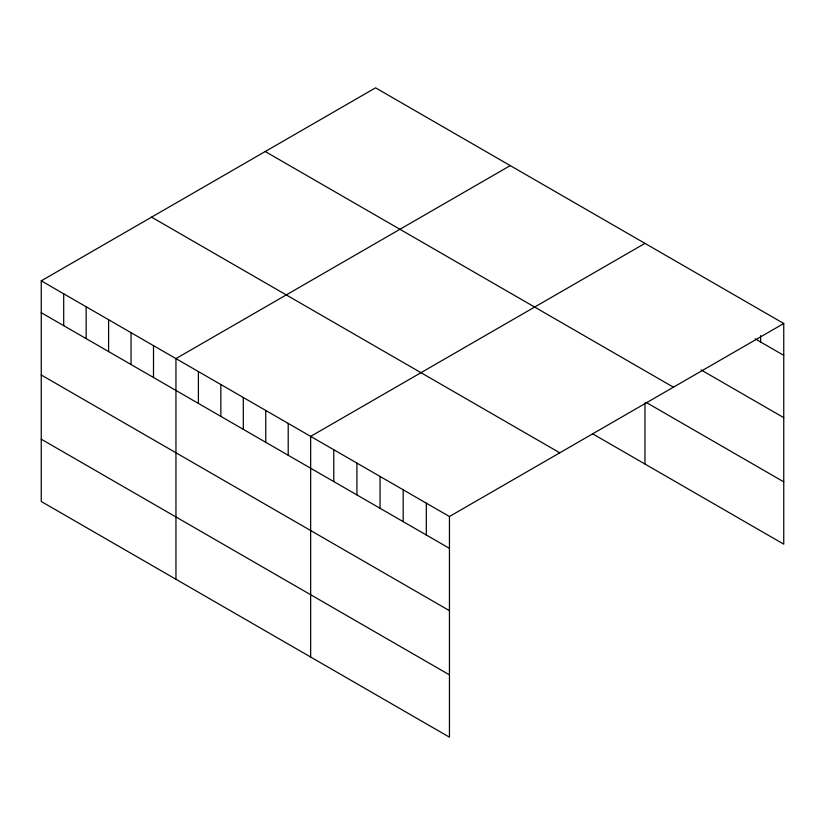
<?xml version="1.0" encoding="UTF-8"?>
<svg xmlns="http://www.w3.org/2000/svg" width="825" height="825" viewBox="0 0 825 825"><rect width="100%" height="100%" fill="white"/><g stroke="black" fill="none" stroke-linecap="round" stroke-linejoin="round"><path stroke-width="1.24" d="M41.25 280.84L449.45 516.512L449.45 737.168L41.25 501.497L41.25 280.84L375.55 87.832L783.75 323.503L783.75 544.16L592.577 433.785M510.262 165.598L175.952 358.607L175.952 579.274M644.964 243.375L310.654 436.384L310.654 657.04M449.45 516.512L783.75 323.503M755.112 338.817L783.75 355.348M701.137 369.961L783.75 417.656M265.238 151.522L673.427 387.193M646.068 402.363L783.75 481.852M151.573 217.15L559.762 452.812M41.25 312.685L449.45 548.357M41.25 374.993L449.45 610.665M41.25 439.189L449.45 674.86M760.619 335.62L760.619 341.993M644.964 402.951L644.964 464.032M426.319 503.157L426.319 535.002M403.188 489.802L403.188 521.647M380.047 476.448L380.047 508.293M356.916 463.093L356.916 494.938M333.785 449.738L333.785 481.583M288.203 423.421L288.203 455.266M265.753 410.458L265.753 442.303M243.303 397.495L243.303 429.34M220.852 384.532L220.852 416.388M198.402 371.57L198.402 403.425M153.502 345.644L153.502 377.499M131.051 332.692L131.051 364.537M108.601 319.729L108.601 351.574M86.151 306.766L86.151 338.611M63.7 293.803L63.7 325.648"/></g></svg>
